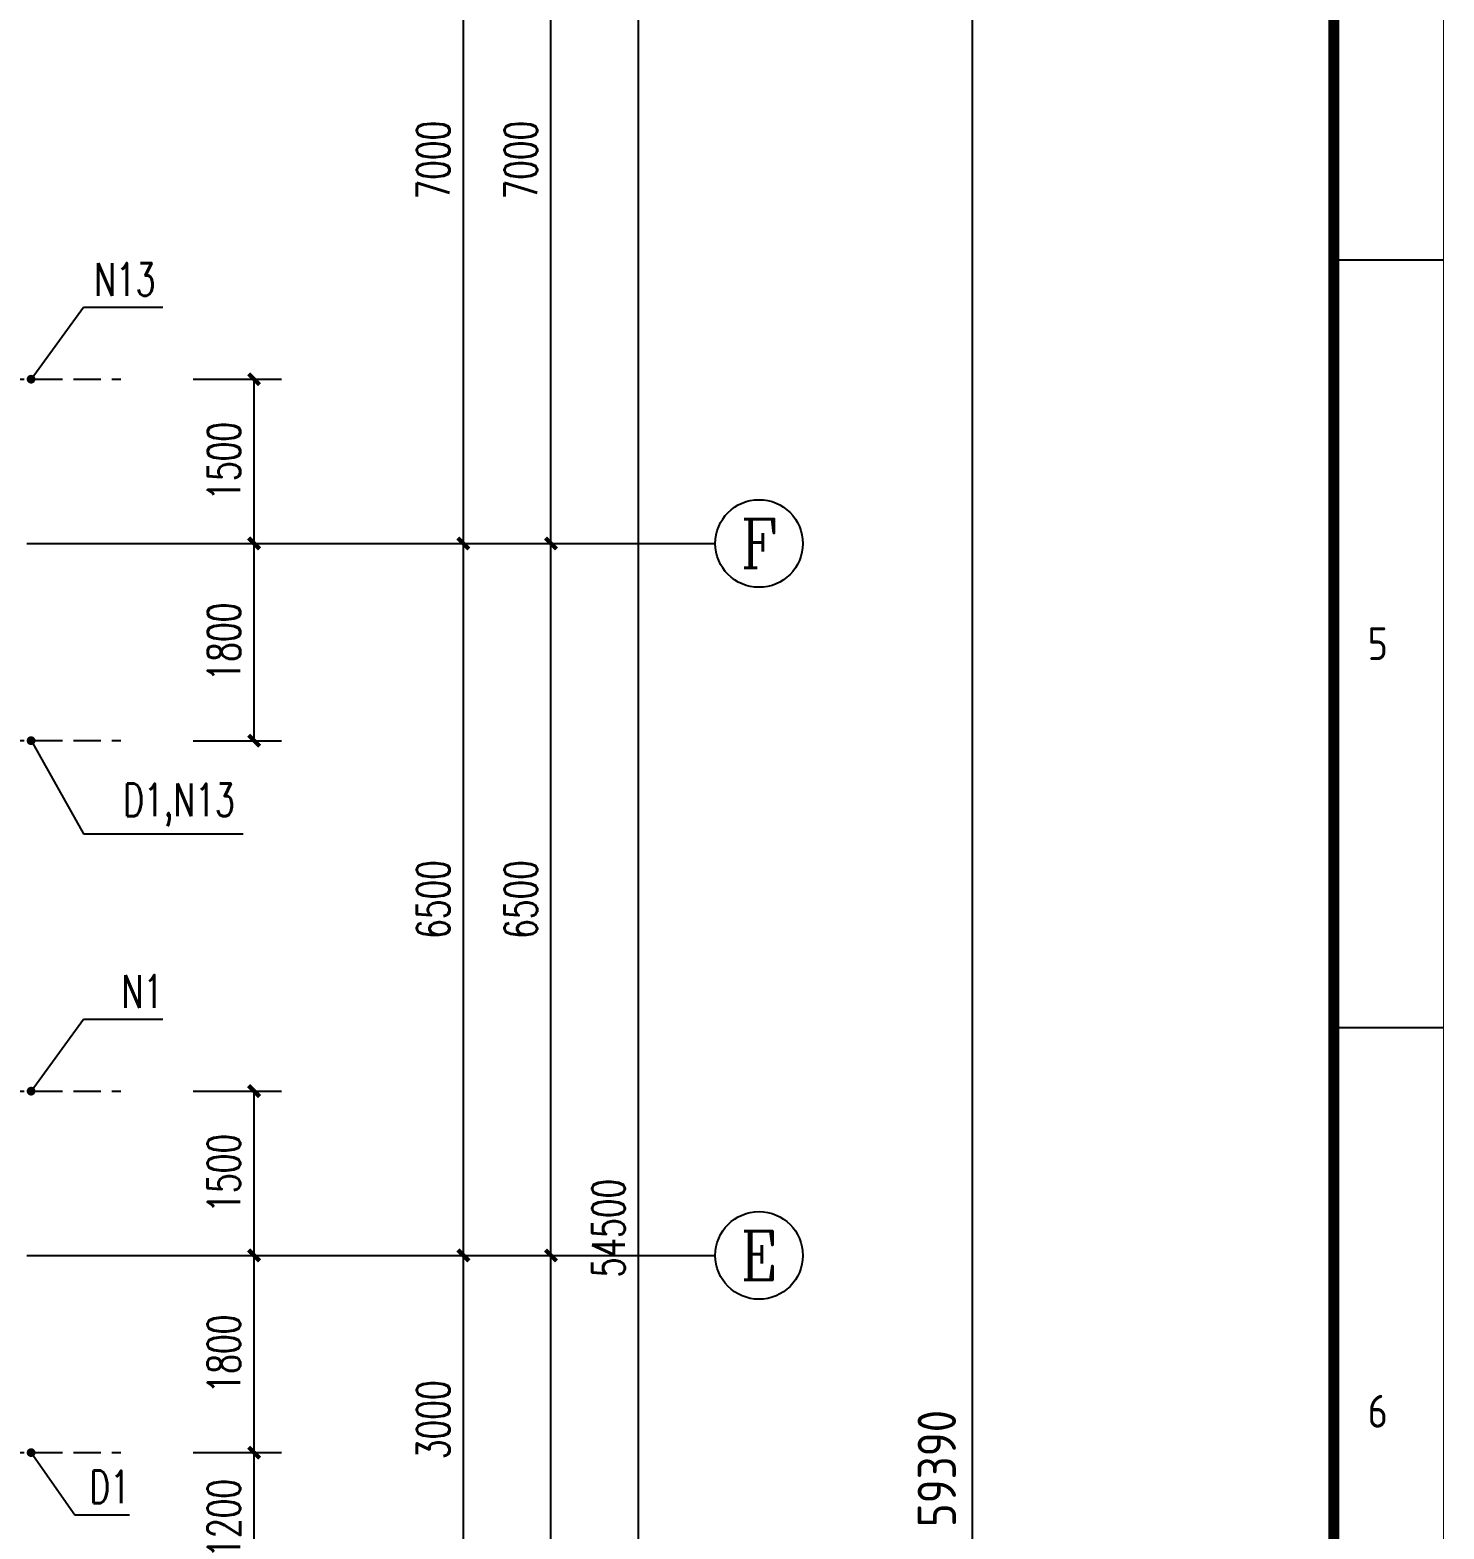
# Model space of a CAD drawing. Extents: x -59142 to 322364, y -122476 to 91021.
# Drawn here: x 49328 to 62240, y 51375 to 65060 of the extents above; entities that cross this region are included whole.
import ezdxf
from ezdxf.enums import TextEntityAlignment as Align

# ---------------------------------------------------------------- set-up
doc = ezdxf.new("R2010")
doc.units = 0
doc.header["$LTSCALE"] = 1000
doc.header["$MEASUREMENT"] = 0
doc.linetypes.add('DASH', pattern=[0.35, 0.25, -0.1])
doc.linetypes.add('DOTE', pattern=[2.42, 2, -0.2, 0.02, -0.2])
for name, color, linetype in [('AXIS', 3, 'Continuous'), ('AXIS_TEXT', 7, 'Continuous'), ('DOTE', 1, 'DOTE'), ('HOLE', 6, 'Continuous'), ('PUB_TEXT', 7, 'Continuous')]:
    doc.layers.add(name, color=color, linetype=linetype)
doc.styles.add('_TCH_AXIS', font='COMPLEX', dxfattribs={"bigfont": 'GBCBIG'})
doc.styles.add('_TCH_DIM', font='SIMPLEX', dxfattribs={"bigfont": 'GBCBIG'})
doc.styles.add('_TCH_DIM_T3', font='SIMPLEX', dxfattribs={"width": 0.705882, "bigfont": 'GBCBIG'})
doc.styles.add('COMPLEX', font='COMPLEX')
doc.styles.get("Standard").update_dxf_attribs({"font": 'gbenor.shx', "bigfont": 'gbcbig.shx'})
doc.styles.add('TK', font='GEDITXT.SHX', dxfattribs={"width": 0.85, "height": 3.5, "bigfont": 'DXT.SHX'})
doc.dimstyles.new('_TCH_ARCH&&100', dxfattribs={"dimtxt": 297.5, "dimasz": 100, "dimexe": 250, "dimexo": 300, "dimgap": 126.25, "dimtad": 1, "dimdec": 0, "dimzin": 0, "dimdsep": 46, "dimtxsty": '_TCH_DIM_T3', "dimblk": 'ARCHTICK', "dimcen": 0.09, "dimazin": 2, "dimtfac": 1, "dimtdec": 0, "dimtix": 1, "dimtmove": 2, "dimatfit": 3, "dimfxl": 1, "dimtolj": 1, "dimtzin": 0, "dimarcsym": 0})
doc.dimstyles.get("Standard").update_dxf_attribs({"dimscale": 100, "dimtxt": 3.5, "dimasz": 1, "dimexe": 2.5, "dimexo": 3, "dimgap": 1.5, "dimtad": 1, "dimdec": 0, "dimzin": 0, "dimdsep": 46, "dimtxsty": 'Standard', "dimblk": 'ARCHTICK', "dimcen": 0.09, "dimadec": 0, "dimazin": 0, "dimtfac": 1, "dimtdec": 0, "dimtix": 1, "dimtmove": 2, "dimatfit": 3, "dimfxl": 1, "dimtolj": 1, "dimtzin": 0, "dimarcsym": 0})

# ---------------------------------------------------------------- blocks, each defined once
blk = doc.blocks.new('GEDI_WK_A1_V')
at = {"color": 3}
for p, q in [((584, 560.67), (594, 560.67)), ((584, 490.58), (594, 490.58))]:
    blk.add_line(p, q, dxfattribs=at)
for points, const_width in [([(0, 841), (0, 0), (594, 0), (594, 841)], 0.1), ([(10, 816), (10, 10), (584, 10), (584, 816)], 1)]:
    blk.add_lwpolyline(points, close=True, dxfattribs=dict(at, const_width=const_width))
for s, p in [('5', (588, 525.62)), ('6', (588, 455.54))]:
    blk.add_text(s, height=3, dxfattribs=at).set_placement(p, align=Align.MIDDLE)
blk = doc.blocks.new('A$C711966D6')
blk.add_blockref('GEDI_WK_A1_V', (0, 0))
at = {"style": 'TK', "width": 0.85}
for tag, height, p in [('PROJECTNAME', 4.75, (529, 44)), ('PHASE', 4, (571, 44)), ('DRAWINGNAME', 4.75, (539, 31))]:
    blk.add_attdef(tag, text='', height=height, dxfattribs=at).set_placement(p, align=Align.MIDDLE_CENTER)
for tag, p, height in [('APPROVE', (416, 32.75), 3.5), ('DESIGN', (461, 32.75), 3.5), ('REVIEW1', (416, 25.75), 3.5), ('DRAW', (461, 25.75), 3.5), ('REVIEW2', (416, 18.75), 3.5), ('PROPORTION', (461, 18.75), 3.5), ('DRAWINGNUMBER', (511, 18.5), 4), ('CHECK', (416, 11.75), 3.5), ('DATE', (461, 11.75), 3.5), ('VERSION', (577, 11.75), 3.5)]:
    blk.add_attdef(tag, p, '', height=height, dxfattribs=at)
blk = doc.blocks.new('是飞洒发时')
at = {"xscale": 100, "yscale": 100, "zscale": 100}
blk.add_blockref('A$C711966D6', (0, 0), dxfattribs=at)
blk = doc.blocks.new('_ArchTick')
at = {"color": 0, "linetype": 'ByBlock', "const_width": 0.4}
blk.add_lwpolyline([(-0.5, -0.5), (0.5, 0.5)], dxfattribs=at)
blk = doc.blocks.new('*D403')
at = {"layer": 'Defpoints', "color": 0, "transparency": 16777216}
for p in [(50518, 52072), (51375, 52072), (50518, 50872)]:
    blk.add_point(p, dxfattribs=at)
at = {"layer": 'HOLE', "color": 0, "lineweight": -2, "transparency": 16777216}
for p, q in [((50818, 52072), (51625, 52072)), ((51375, 50872), (51375, 52072)), ((50818, 50872), (51625, 50872))]:
    blk.add_line(p, q, dxfattribs=at)
at = {"layer": 'HOLE', "color": 0, "lineweight": -2, "transparency": 16777216, "xscale": 100, "yscale": 100, "zscale": 100}
for p, rotation in [((51375, 52072), 90), ((51375, 50872), 270)]:
    blk.add_blockref('_ArchTick', p, dxfattribs=dict(at, rotation=rotation))
at = {"layer": 'HOLE', "color": 0, "transparency": 16777216, "insert": (51099, 51472), "char_height": 297.5, "attachment_point": 5, "rotation": 90, "style": '_TCH_DIM_T3'}
blk.add_mtext('\\A1;1200', dxfattribs=at)
blk = doc.blocks.new('*D404')
at = {"layer": 'Defpoints', "color": 0, "transparency": 16777216}
for p in [(50518, 53872), (51375, 53872), (50518, 52072)]:
    blk.add_point(p, dxfattribs=at)
at = {"layer": 'HOLE', "color": 0, "lineweight": -2, "transparency": 16777216}
for p, q in [((50818, 53872), (51625, 53872)), ((51375, 52072), (51375, 53872)), ((50818, 52072), (51625, 52072))]:
    blk.add_line(p, q, dxfattribs=at)
at = {"layer": 'HOLE', "color": 0, "lineweight": -2, "transparency": 16777216, "xscale": 100, "yscale": 100, "zscale": 100}
for p, rotation in [((51375, 53872), 90), ((51375, 52072), 270)]:
    blk.add_blockref('_ArchTick', p, dxfattribs=dict(at, rotation=rotation))
at = {"layer": 'HOLE', "color": 0, "transparency": 16777216, "insert": (51099, 52972), "char_height": 297.5, "attachment_point": 5, "rotation": 90, "style": '_TCH_DIM_T3'}
blk.add_mtext('\\A1;1800', dxfattribs=at)
blk = doc.blocks.new('*D405')
at = {"layer": 'Defpoints', "color": 0, "transparency": 16777216}
for p in [(50518, 55372), (51375, 55372), (50518, 53872)]:
    blk.add_point(p, dxfattribs=at)
at = {"layer": 'HOLE', "color": 0, "lineweight": -2, "transparency": 16777216}
for p, q in [((50818, 55372), (51625, 55372)), ((51375, 53872), (51375, 55372)), ((50818, 53872), (51625, 53872))]:
    blk.add_line(p, q, dxfattribs=at)
at = {"layer": 'HOLE', "color": 0, "lineweight": -2, "transparency": 16777216, "xscale": 100, "yscale": 100, "zscale": 100}
for p, rotation in [((51375, 55372), 90), ((51375, 53872), 270)]:
    blk.add_blockref('_ArchTick', p, dxfattribs=dict(at, rotation=rotation))
at = {"layer": 'HOLE', "color": 0, "transparency": 16777216, "insert": (51099, 54622), "char_height": 297.5, "attachment_point": 5, "rotation": 90, "style": '_TCH_DIM_T3'}
blk.add_mtext('\\A1;1500', dxfattribs=at)
blk = doc.blocks.new('*D406')
at = {"layer": 'Defpoints', "color": 0, "transparency": 16777216}
for p in [(50518, 60372), (51375, 60372), (50518, 58572)]:
    blk.add_point(p, dxfattribs=at)
at = {"layer": 'HOLE', "color": 0, "lineweight": -2, "transparency": 16777216}
for p, q in [((50818, 60372), (51625, 60372)), ((51375, 58572), (51375, 60372)), ((50818, 58572), (51625, 58572))]:
    blk.add_line(p, q, dxfattribs=at)
at = {"layer": 'HOLE', "color": 0, "lineweight": -2, "transparency": 16777216, "xscale": 100, "yscale": 100, "zscale": 100}
for p, rotation in [((51375, 60372), 90), ((51375, 58572), 270)]:
    blk.add_blockref('_ArchTick', p, dxfattribs=dict(at, rotation=rotation))
at = {"layer": 'HOLE', "color": 0, "transparency": 16777216, "insert": (51100, 59472), "char_height": 297.5, "attachment_point": 5, "rotation": 90, "style": '_TCH_DIM_T3'}
blk.add_mtext('\\A1;1800', dxfattribs=at)
blk = doc.blocks.new('*D407')
at = {"layer": 'Defpoints', "color": 0, "transparency": 16777216}
for p in [(50518, 61872), (51375, 61872), (50518, 60372)]:
    blk.add_point(p, dxfattribs=at)
at = {"layer": 'HOLE', "color": 0, "lineweight": -2, "transparency": 16777216}
for p, q in [((50818, 61872), (51625, 61872)), ((51375, 60372), (51375, 61872)), ((50818, 60372), (51625, 60372))]:
    blk.add_line(p, q, dxfattribs=at)
at = {"layer": 'HOLE', "color": 0, "lineweight": -2, "transparency": 16777216, "xscale": 100, "yscale": 100, "zscale": 100}
for p, rotation in [((51375, 61872), 90), ((51375, 60372), 270)]:
    blk.add_blockref('_ArchTick', p, dxfattribs=dict(at, rotation=rotation))
at = {"layer": 'HOLE', "color": 0, "transparency": 16777216, "insert": (51100, 61122), "char_height": 297.5, "attachment_point": 5, "rotation": 90, "style": '_TCH_DIM_T3'}
blk.add_mtext('\\A1;1500', dxfattribs=at)
blk = doc.blocks.new('*D1284')
at = {"layer": 'AXIS', "color": 0, "lineweight": -2, "transparency": 16777216}
for p, q in [((51086, 53872), (53536, 53872)), ((53286, 50872), (53286, 53872)), ((51086, 50872), (53536, 50872))]:
    blk.add_line(p, q, dxfattribs=at)
at = {"layer": 'Defpoints', "color": 0, "transparency": 16777216}
for p in [(50786, 53872), (53286, 53872), (50786, 50872)]:
    blk.add_point(p, dxfattribs=at)
at = {"layer": 'AXIS', "color": 0, "lineweight": -2, "transparency": 16777216, "xscale": 100, "yscale": 100, "zscale": 100}
for p, rotation in [((53286, 53872), 90), ((53286, 50872), 270)]:
    blk.add_blockref('_ArchTick', p, dxfattribs=dict(at, rotation=rotation))
at = {"layer": 'AXIS', "color": 0, "transparency": 16777216, "insert": (53011, 52372), "char_height": 297.5, "attachment_point": 5, "rotation": 90, "style": '_TCH_DIM_T3'}
blk.add_mtext('\\A1;3000', dxfattribs=at)
blk = doc.blocks.new('*D1285')
at = {"layer": 'AXIS', "color": 0, "lineweight": -2, "transparency": 16777216}
for p, q in [((51086, 60372), (53536, 60372)), ((53286, 53872), (53286, 60372)), ((51086, 53872), (53536, 53872))]:
    blk.add_line(p, q, dxfattribs=at)
at = {"layer": 'Defpoints', "color": 0, "transparency": 16777216}
for p in [(50786, 60372), (53286, 60372), (50786, 53872)]:
    blk.add_point(p, dxfattribs=at)
at = {"layer": 'AXIS', "color": 0, "lineweight": -2, "transparency": 16777216, "xscale": 100, "yscale": 100, "zscale": 100}
for p, rotation in [((53286, 60372), 90), ((53286, 53872), 270)]:
    blk.add_blockref('_ArchTick', p, dxfattribs=dict(at, rotation=rotation))
at = {"layer": 'AXIS', "color": 0, "transparency": 16777216, "insert": (53011, 57122), "char_height": 297.5, "attachment_point": 5, "rotation": 90, "style": '_TCH_DIM_T3'}
blk.add_mtext('\\A1;6500', dxfattribs=at)
blk = doc.blocks.new('*D1286')
at = {"layer": 'AXIS', "color": 0, "lineweight": -2, "transparency": 16777216}
for p, q in [((51086, 67372), (53536, 67372)), ((53286, 60372), (53286, 67372)), ((51086, 60372), (53536, 60372))]:
    blk.add_line(p, q, dxfattribs=at)
at = {"layer": 'Defpoints', "color": 0, "transparency": 16777216}
for p in [(50786, 67372), (53286, 67372), (50786, 60372)]:
    blk.add_point(p, dxfattribs=at)
at = {"layer": 'AXIS', "color": 0, "lineweight": -2, "transparency": 16777216, "xscale": 100, "yscale": 100, "zscale": 100}
for p, rotation in [((53286, 67372), 90), ((53286, 60372), 270)]:
    blk.add_blockref('_ArchTick', p, dxfattribs=dict(at, rotation=rotation))
at = {"layer": 'AXIS', "color": 0, "transparency": 16777216, "insert": (53011, 63872), "char_height": 297.5, "attachment_point": 5, "rotation": 90, "style": '_TCH_DIM_T3'}
blk.add_mtext('\\A1;7000', dxfattribs=at)
blk = doc.blocks.new('*D1504')
at = {"layer": 'AXIS', "color": 0, "lineweight": -2, "transparency": 16777216}
for p, q in [((51886, 53872), (54336, 53872)), ((54086, 46872), (54086, 53872)), ((51886, 46872), (54336, 46872))]:
    blk.add_line(p, q, dxfattribs=at)
at = {"layer": 'Defpoints', "color": 0, "transparency": 16777216}
for p in [(51586, 53872), (54086, 53872), (51586, 46872)]:
    blk.add_point(p, dxfattribs=at)
at = {"layer": 'AXIS', "color": 0, "lineweight": -2, "transparency": 16777216, "xscale": 100, "yscale": 100, "zscale": 100}
for p, rotation in [((54086, 53872), 90), ((54086, 46872), 270)]:
    blk.add_blockref('_ArchTick', p, dxfattribs=dict(at, rotation=rotation))
at = {"layer": 'AXIS', "color": 0, "transparency": 16777216, "insert": (53811, 50372), "char_height": 297.5, "attachment_point": 5, "rotation": 90, "style": '_TCH_DIM_T3'}
blk.add_mtext('\\A1;7000', dxfattribs=at)
blk = doc.blocks.new('*D1505')
at = {"layer": 'AXIS', "color": 0, "lineweight": -2, "transparency": 16777216}
for p, q in [((51886, 60372), (54336, 60372)), ((54086, 53872), (54086, 60372)), ((51886, 53872), (54336, 53872))]:
    blk.add_line(p, q, dxfattribs=at)
at = {"layer": 'Defpoints', "color": 0, "transparency": 16777216}
for p in [(51586, 60372), (54086, 60372), (51586, 53872)]:
    blk.add_point(p, dxfattribs=at)
at = {"layer": 'AXIS', "color": 0, "lineweight": -2, "transparency": 16777216, "xscale": 100, "yscale": 100, "zscale": 100}
for p, rotation in [((54086, 60372), 90), ((54086, 53872), 270)]:
    blk.add_blockref('_ArchTick', p, dxfattribs=dict(at, rotation=rotation))
at = {"layer": 'AXIS', "color": 0, "transparency": 16777216, "insert": (53811, 57122), "char_height": 297.5, "attachment_point": 5, "rotation": 90, "style": '_TCH_DIM_T3'}
blk.add_mtext('\\A1;6500', dxfattribs=at)
blk = doc.blocks.new('*D1506')
at = {"layer": 'AXIS', "color": 0, "lineweight": -2, "transparency": 16777216}
for p, q in [((51886, 67372), (54336, 67372)), ((54086, 60372), (54086, 67372)), ((51886, 60372), (54336, 60372))]:
    blk.add_line(p, q, dxfattribs=at)
at = {"layer": 'Defpoints', "color": 0, "transparency": 16777216}
for p in [(51586, 67372), (54086, 67372), (51586, 60372)]:
    blk.add_point(p, dxfattribs=at)
at = {"layer": 'AXIS', "color": 0, "lineweight": -2, "transparency": 16777216, "xscale": 100, "yscale": 100, "zscale": 100}
for p, rotation in [((54086, 67372), 90), ((54086, 60372), 270)]:
    blk.add_blockref('_ArchTick', p, dxfattribs=dict(at, rotation=rotation))
at = {"layer": 'AXIS', "color": 0, "transparency": 16777216, "insert": (53811, 63872), "char_height": 297.5, "attachment_point": 5, "rotation": 90, "style": '_TCH_DIM_T3'}
blk.add_mtext('\\A1;7000', dxfattribs=at)
blk = doc.blocks.new('*D1510')
at = {"layer": 'AXIS', "color": 0, "lineweight": -2, "transparency": 16777216}
for p, q in [((51886, 81372), (55136, 81372)), ((54886, 26872), (54886, 81372)), ((51886, 26872), (55136, 26872))]:
    blk.add_line(p, q, dxfattribs=at)
at = {"layer": 'Defpoints', "color": 0, "transparency": 16777216}
for p in [(51586, 81372), (54886, 81372), (51586, 26872)]:
    blk.add_point(p, dxfattribs=at)
at = {"layer": 'AXIS', "color": 0, "lineweight": -2, "transparency": 16777216, "xscale": 100, "yscale": 100, "zscale": 100}
for p, rotation in [((54886, 81372), 90), ((54886, 26872), 270)]:
    blk.add_blockref('_ArchTick', p, dxfattribs=dict(at, rotation=rotation))
at = {"layer": 'AXIS', "color": 0, "transparency": 16777216, "insert": (54611, 54122), "char_height": 297.5, "attachment_point": 5, "rotation": 90, "style": '_TCH_DIM_T3'}
blk.add_mtext('\\A1;54500', dxfattribs=at)
blk = doc.blocks.new('_AXISO')
blk.add_circle((0, 0), 0.5)
at = {"layer": 'AXIS_TEXT', "style": 'COMPLEX', "width": 1.041667}
blk.add_attdef('A', text='', height=0.56, dxfattribs=at).set_placement((-0.25, -0.28), (0.25, -0.28), align=Align.FIT)
blk = doc.blocks.new('*D1614')
at = {"color": 0, "lineweight": -2, "transparency": 16777216}
for p, q in [((49618, 81622), (58184, 81622)), ((57934, 22232), (57934, 81622)), ((49618, 22232), (58184, 22232))]:
    blk.add_line(p, q, dxfattribs=at)
at = {"layer": 'Defpoints', "color": 0, "transparency": 16777216}
for p in [(49318, 81622), (57934, 81622), (49318, 22232)]:
    blk.add_point(p, dxfattribs=at)
at = {"color": 0, "lineweight": -2, "transparency": 16777216, "xscale": 100, "yscale": 100, "zscale": 100}
for p, rotation in [((57934, 81622), 90), ((57934, 22232), 270)]:
    blk.add_blockref('_ArchTick', p, dxfattribs=dict(at, rotation=rotation))
at = {"color": 0, "transparency": 16777216, "insert": (57609, 51927), "char_height": 350, "attachment_point": 5, "rotation": 90}
blk.add_mtext('\\A1;59390', dxfattribs=at)

msp = doc.modelspace()

# ---------------------------------------------------------------- linework, layer by layer
at = {"layer": 'AXIS'}
for p, q in [((51585.9, 60372.1), (55585.9, 60372.1)), ((51585.9, 53872.1), (55585.9, 53872.1))]:
    msp.add_line(p, q, dxfattribs=at)
at = {"layer": 'DOTE'}
for p, q in [((22679.9, 60372.1), (51585.9, 60372.1)), ((22679.9, 53872.1), (51585.9, 53872.1))]:
    msp.add_line(p, q, dxfattribs=at)
at = {"layer": 'HOLE'}
for p, q in [((49338.4, 61872.1), (49818.2, 62529.1)), ((49818.2, 62529.1), (50540.7, 62529.1)), ((49338.4, 58572.1), (49818.2, 57720.5)), ((49818.2, 57720.5), (51275.5, 57720.5)), ((49338.4, 55372.1), (49818.2, 56029.1)), ((49818.2, 56029.1), (50540.7, 56029.1)), ((49338.4, 52072.1), (49737.5, 51505.5)), ((49737.5, 51505.5), (50237, 51505.5))]:
    msp.add_line(p, q, dxfattribs=at)
at = {"layer": 'HOLE', "linetype": 'DASH'}
for p, q in [((48675.2, 61872.1), (50158.2, 61872.1)), ((48675.2, 58572.1), (50158.2, 58572.1)), ((48675.2, 58572.1), (50158.2, 58572.1)), ((48675.2, 55372.1), (50158.2, 55372.1)), ((48675.2, 52072.1), (50158.2, 52072.1))]:
    msp.add_line(p, q, dxfattribs=at)
at = {"layer": 'HOLE', "const_width": 40}
for points in [[(49326.6, 61855.9, 1), (49350.2, 61888.2, 1)], [(49328.6, 58589.5, 1), (49348.2, 58554.6, 1)], [(49326.6, 55355.9, 1), (49350.2, 55388.2, 1)], [(49326.9, 52088.4, 1), (49349.9, 52055.7, 1)]]:
    msp.add_lwpolyline(points, format="xyb", close=True, dxfattribs=at)

# ---------------------------------------------------------------- block references
msp.add_blockref('是飞洒发时', (2835.5, 6896))
at = {"layer": 'AXIS'}
ref = msp.add_blockref('_AXISO', (55985.9, 60372.1), dxfattribs=dict(at, xscale=800, yscale=800, zscale=800))
ref.add_attrib('A', 'F', dxfattribs={"layer": 'AXIS_TEXT', "height": 445.4, "style": '_TCH_AXIS'}).set_placement((55816.2, 60149.3), (56155.6, 60149.3), align=Align.FIT)
ref = msp.add_blockref('_AXISO', (55985.9, 53872.1), dxfattribs=dict(at, xscale=800, yscale=800, zscale=800))
ref.add_attrib('A', 'E', dxfattribs={"layer": 'AXIS_TEXT', "height": 445.4, "style": '_TCH_AXIS'}).set_placement((55816.2, 53649.3), (56155.6, 53649.3), align=Align.FIT)

# ---------------------------------------------------------------- texts
at = {"layer": 'PUB_TEXT', "style": '_TCH_DIM', "width": 0.705882}
for s, p in [('N13', (49915.7, 62634.1)), ('D1,N13', (50180.5, 57882.2)), ('N1', (50165.7, 56134.1)), ('D1', (49872, 51610.5))]:
    msp.add_text(s, height=297.5, dxfattribs=at).set_placement(p)

# ---------------------------------------------------------------- dimensions: what is measured, and where the dimension line sits
dim = msp.add_aligned_dim(p1=(49318.4, 22232.1), p2=(49318.4, 81622.1), distance=-8615.1, dimstyle='Standard', override={"dimarcsym": 1})
dim.commit()
dim.dimension.update_dxf_attribs({"geometry": '*D1614', "text_midpoint": (57608.5, 51927.1)})
at = {"layer": 'AXIS'}
for p1, p2, distance, picture, middle in [((51585.9, 26872.1), (51585.9, 81372.1), -3300, '*D1510', (54610.9, 54122.1)), ((50785.9, 60372.1), (50785.9, 67372.1), -2500, '*D1286', (53010.9, 63872.1)), ((51585.9, 60372.1), (51585.9, 67372.1), -2500, '*D1506', (53810.9, 63872.1)), ((50785.9, 53872.1), (50785.9, 60372.1), -2500, '*D1285', (53010.9, 57122.1)), ((51585.9, 53872.1), (51585.9, 60372.1), -2500, '*D1505', (53810.9, 57122.1)), ((50785.9, 50872.1), (50785.9, 53872.1), -2500, '*D1284', (53010.9, 52372.1)), ((51585.9, 46872.1), (51585.9, 53872.1), -2500, '*D1504', (53810.9, 50372.1))]:
    dim = msp.add_aligned_dim(p1=p1, p2=p2, distance=distance, dimstyle='_TCH_ARCH&&100', dxfattribs=at)
    dim.commit()
    dim.dimension.update_dxf_attribs({"geometry": picture, "text_midpoint": middle})
at = {"layer": 'HOLE'}
for p1, p2, picture, middle in [((50518.4, 60372.1), (50518.4, 61872.1), '*D407', (51099.5, 61122.1)), ((50518.4, 58572.1), (50518.4, 60372.1), '*D406', (51099.5, 59472.1)), ((50518.4, 53872.1), (50518.4, 55372.1), '*D405', (51099.5, 54622.1)), ((50518.4, 52072.1), (50518.4, 53872.1), '*D404', (51099.5, 52972.1)), ((50518.4, 50872.1), (50518.4, 52072.1), '*D403', (51099.5, 51472.1))]:
    dim = msp.add_aligned_dim(p1=p1, p2=p2, distance=-856.1, dimstyle='_TCH_ARCH&&100', dxfattribs=at)
    dim.commit()
    dim.dimension.update_dxf_attribs({"geometry": picture, "text_midpoint": middle})

doc.saveas('drawing.dxf')
